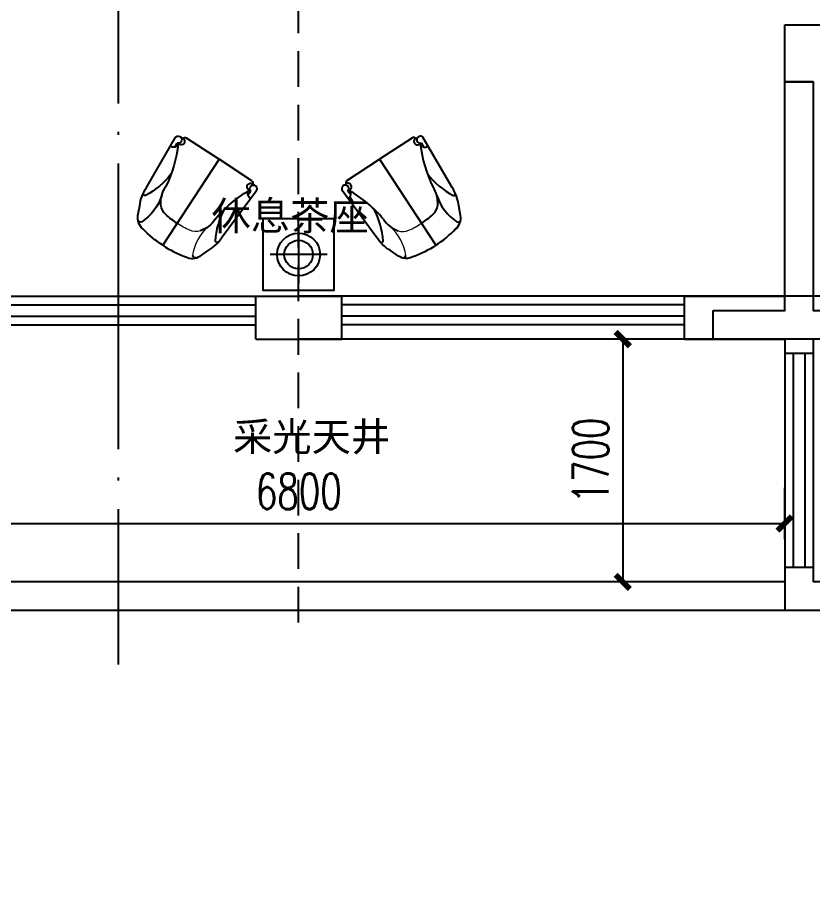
# Model space of a CAD drawing. Header units: millimetres. Extents: x 1337745 to 1642153, y -192803 to 266425.
# Drawn here: x 1459545 to 1465112, y 85308 to 91508 of the extents above; entities that cross this region are included whole.
import ezdxf
from ezdxf.enums import TextEntityAlignment as Align

# ---------------------------------------------------------------- set-up
doc = ezdxf.new("R2010")
doc.units = ezdxf.units.MM
doc.header["$LTSCALE"] = 1000
doc.header["$MEASUREMENT"] = 0
for name, pattern in [('DOTE', [2.42, 2, -0.2, 0.02, -0.2]), ('HIDDEN', [0.375, 0.25, -0.125]), ('HIDDEN2', [4.7625, 3.175, -1.5875])]:
    doc.linetypes.add(name, pattern=pattern)
for name, color, linetype in [('A-PUB_DIM', 3, 'Continuous'), ('DOTE', 16, 'DOTE'), ('IE-FURN', 33, 'Continuous'), ('REF', 8, 'HIDDEN2'), ('WALL', 2, 'Continuous'), ('WALL1', 51, 'Continuous'), ('WINDOW', 4, 'Continuous'), ('剪力墙', 6, 'Continuous'), ('家具粗线', 7, 'Continuous'), ('文字标注', 255, 'Continuous'), ('砖墙', 30, 'Continuous')]:
    doc.layers.add(name, color=color, linetype=linetype)
doc.styles.add('_TCH_DIM_T3', font='SIMPLEX', dxfattribs={"width": 0.705882, "bigfont": 'GBCBIG'})
doc.styles.add('DIM_FONT', font='SIMPLEX', dxfattribs={"width": 0.7, "bigfont": 'GBCBIG'})
doc.styles.add('黑体', font='SIMHEI.TTF')
doc.dimstyles.new('_TCH_ARCH&&100', dxfattribs={"dimtxt": 250, "dimasz": 100, "dimexe": 250, "dimexo": 300, "dimgap": 100, "dimtad": 1, "dimdec": 0, "dimzin": 0, "dimdsep": 46, "dimtxsty": 'DIM_FONT', "dimblk": 'ARCHTICK', "dimcen": 0.09, "dimclrt": 7, "dimazin": 2, "dimtfac": 1, "dimtdec": 0, "dimtix": 1, "dimtmove": 2, "dimatfit": 3, "dimfxl": 1, "dimtolj": 1, "dimtzin": 0, "dimarcsym": 0})
doc.dimstyles.new('_TCH_ARCH&&50', dxfattribs={"dimtxt": 148.75, "dimasz": 50, "dimexe": 125, "dimexo": 150, "dimgap": 50, "dimtad": 1, "dimdec": 0, "dimzin": 0, "dimdsep": 46, "dimtxsty": '_TCH_DIM_T3', "dimblk": 'ARCHTICK', "dimcen": 0.09, "dimclrt": 7, "dimazin": 2, "dimtfac": 1, "dimtdec": 0, "dimtix": 1, "dimtmove": 2, "dimatfit": 3, "dimfxl": 1, "dimtolj": 1, "dimtzin": 0, "dimarcsym": 0})

# ---------------------------------------------------------------- blocks, each defined once
blk = doc.blocks.new('_ArchTick')
at = {"color": 0, "linetype": 'ByBlock', "const_width": 0.4}
blk.add_lwpolyline([(-0.5, -0.5), (0.5, 0.5)], dxfattribs=at)
blk = doc.blocks.new('*D49')
at = {"layer": 'A-PUB_DIM', "color": 0, "lineweight": -2, "transparency": 16777216}
for p, q in [((2969090, -686126), (2969126.4, -685804.7)), ((2969189.4, -686137.3), (2969225.8, -685815.9)), ((2969112.4, -685928.9), (2969211.7, -685940.1))]:
    blk.add_line(p, q, dxfattribs=at)
at = {"layer": 'Defpoints', "color": 0, "transparency": 16777216}
for p in [(2969211.7, -685940.1), (2969073.2, -686275.1), (2969172.5, -686286.3)]:
    blk.add_point(p, dxfattribs=at)
at = {"layer": 'A-PUB_DIM', "color": 0, "lineweight": -2, "transparency": 16777216, "xscale": 50, "yscale": 50, "zscale": 50}
for p, rotation in [((2969112.4, -685928.9), 173.5415813661932), ((2969211.7, -685940.1), 353.5415813661932)]:
    blk.add_blockref('_ArchTick', p, dxfattribs=dict(at, rotation=rotation))
at = {"layer": 'A-PUB_DIM', "color": 7, "transparency": 16777216, "insert": (2968953.9, -685772.6), "char_height": 148.75, "attachment_point": 5, "rotation": 353.54158, "style": '_TCH_DIM_T3'}
blk.add_mtext('\\A1;100', dxfattribs=at)
blk = doc.blocks.new('*D50')
at = {"layer": 'A-PUB_DIM', "color": 0, "lineweight": -2, "transparency": 16777216}
for p, q in [((2969189.4, -686137.3), (2969225.8, -685815.9)), ((2969211.7, -685940.1), (2970006.6, -686030.1)), ((2969984.3, -686227.3), (2970020.7, -685905.9))]:
    blk.add_line(p, q, dxfattribs=at)
at = {"layer": 'Defpoints', "color": 0, "transparency": 16777216}
for p in [(2970006.6, -686030.1), (2969172.5, -686286.3), (2969967.4, -686376.3)]:
    blk.add_point(p, dxfattribs=at)
at = {"layer": 'A-PUB_DIM', "color": 0, "lineweight": -2, "transparency": 16777216, "xscale": 50, "yscale": 50, "zscale": 50}
for p, rotation in [((2969211.7, -685940.1), 173.5415813662123), ((2970006.6, -686030.1), 353.5415813662123)]:
    blk.add_blockref('_ArchTick', p, dxfattribs=dict(at, rotation=rotation))
at = {"layer": 'A-PUB_DIM', "color": 7, "transparency": 16777216, "insert": (2969623.2, -685861.5), "char_height": 148.75, "attachment_point": 5, "rotation": 353.54158, "style": '_TCH_DIM_T3'}
blk.add_mtext('\\A1;800', dxfattribs=at)
blk = doc.blocks.new('*D51')
at = {"layer": 'A-PUB_DIM', "color": 0, "lineweight": -2, "transparency": 16777216}
for p, q in [((2969984.3, -686227.3), (2970020.7, -685905.9)), ((2970083.7, -686238.5), (2970120.1, -685917.1)), ((2970006.6, -686030.1), (2969957, -686024.5)), ((2970006.6, -686030.1), (2970106, -686041.4)), ((2970106, -686041.4), (2970155.7, -686047))]:
    blk.add_line(p, q, dxfattribs=at)
at = {"layer": 'Defpoints', "color": 0, "transparency": 16777216}
for p in [(2970106, -686041.4), (2969967.4, -686376.3), (2970066.8, -686387.6)]:
    blk.add_point(p, dxfattribs=at)
at = {"layer": 'A-PUB_DIM', "color": 0, "lineweight": -2, "transparency": 16777216, "xscale": 50, "yscale": 50, "zscale": 50}
for p, rotation in [((2970006.6, -686030.1), 353.5415813663083), ((2970106, -686041.4), 173.5415813663083)]:
    blk.add_blockref('_ArchTick', p, dxfattribs=dict(at, rotation=rotation))
at = {"layer": 'A-PUB_DIM', "color": 7, "transparency": 16777216, "insert": (2970070.3, -685912.1), "char_height": 148.75, "attachment_point": 5, "rotation": 353.54158, "style": '_TCH_DIM_T3'}
blk.add_mtext('\\A1;100', dxfattribs=at)
blk = doc.blocks.new('*D52')
at = {"layer": 'A-PUB_DIM', "color": 0, "lineweight": -2, "transparency": 16777216}
for p, q in [((2970083.7, -686238.5), (2970120.1, -685917.1)), ((2970106, -686041.4), (2971596.5, -686210.1)), ((2971574.2, -686407.2), (2971610.5, -686085.9))]:
    blk.add_line(p, q, dxfattribs=at)
at = {"layer": 'Defpoints', "color": 0, "transparency": 16777216}
for p in [(2971596.5, -686210.1), (2970066.8, -686387.6), (2971557.3, -686556.3)]:
    blk.add_point(p, dxfattribs=at)
at = {"layer": 'A-PUB_DIM', "color": 0, "lineweight": -2, "transparency": 16777216, "xscale": 50, "yscale": 50, "zscale": 50}
for p, rotation in [((2970106, -686041.4), 173.5415813662086), ((2971596.5, -686210.1), 353.5415813662086)]:
    blk.add_blockref('_ArchTick', p, dxfattribs=dict(at, rotation=rotation))
at = {"layer": 'A-PUB_DIM', "color": 7, "transparency": 16777216, "insert": (2970865.2, -686002.1), "char_height": 148.75, "attachment_point": 5, "rotation": 353.54158, "style": '_TCH_DIM_T3'}
blk.add_mtext('\\A1;1500', dxfattribs=at)
blk = doc.blocks.new('*D53')
at = {"layer": 'A-PUB_DIM', "color": 0, "lineweight": -2, "transparency": 16777216}
for p, q in [((2971574.2, -686407.2), (2971610.5, -686085.9)), ((2971772.9, -686429.7), (2971809.3, -686108.4)), ((2971596.5, -686210.1), (2971795.2, -686232.6))]:
    blk.add_line(p, q, dxfattribs=at)
at = {"layer": 'Defpoints', "color": 0, "transparency": 16777216}
for p in [(2971795.2, -686232.6), (2971557.3, -686556.3), (2971756, -686578.8)]:
    blk.add_point(p, dxfattribs=at)
at = {"layer": 'A-PUB_DIM', "color": 0, "lineweight": -2, "transparency": 16777216, "xscale": 50, "yscale": 50, "zscale": 50}
for p, rotation in [((2971596.5, -686210.1), 173.5415813662357), ((2971795.2, -686232.6), 353.5415813662357)]:
    blk.add_blockref('_ArchTick', p, dxfattribs=dict(at, rotation=rotation))
at = {"layer": 'A-PUB_DIM', "color": 7, "transparency": 16777216, "insert": (2971709.8, -686097.7), "char_height": 148.75, "attachment_point": 5, "rotation": 353.54158, "style": '_TCH_DIM_T3'}
blk.add_mtext('\\A1;200', dxfattribs=at)
blk = doc.blocks.new('*D54')
at = {"layer": 'A-PUB_DIM', "color": 0, "lineweight": -2, "transparency": 16777216}
for p, q in [((2971772.9, -686429.7), (2971809.3, -686108.4)), ((2971872.3, -686441), (2971908.6, -686119.6)), ((2971795.2, -686232.6), (2971745.5, -686226.9)), ((2971795.2, -686232.6), (2971894.6, -686243.8)), ((2971894.6, -686243.8), (2971944.3, -686249.4))]:
    blk.add_line(p, q, dxfattribs=at)
at = {"layer": 'Defpoints', "color": 0, "transparency": 16777216}
for p in [(2971894.6, -686243.8), (2971756, -686578.8), (2971855.4, -686590)]:
    blk.add_point(p, dxfattribs=at)
at = {"layer": 'A-PUB_DIM', "color": 0, "lineweight": -2, "transparency": 16777216, "xscale": 50, "yscale": 50, "zscale": 50}
for p, rotation in [((2971795.2, -686232.6), 353.5415813662057), ((2971894.6, -686243.8), 173.5415813662057)]:
    blk.add_blockref('_ArchTick', p, dxfattribs=dict(at, rotation=rotation))
at = {"layer": 'A-PUB_DIM', "color": 7, "transparency": 16777216, "insert": (2971829.4, -686374.8), "char_height": 148.75, "attachment_point": 5, "rotation": 353.54158, "style": '_TCH_DIM_T3'}
blk.add_mtext('\\A1;100', dxfattribs=at)
blk = doc.blocks.new('*D55')
at = {"layer": 'A-PUB_DIM', "color": 0, "lineweight": -2, "transparency": 16777216}
for p, q in [((2971872.3, -686441), (2971908.6, -686119.6)), ((2971894.6, -686243.8), (2972788.9, -686345.1)), ((2972766.6, -686542.2), (2972802.9, -686220.8))]:
    blk.add_line(p, q, dxfattribs=at)
at = {"layer": 'Defpoints', "color": 0, "transparency": 16777216}
for p in [(2972788.9, -686345.1), (2971855.4, -686590), (2972749.7, -686691.3)]:
    blk.add_point(p, dxfattribs=at)
at = {"layer": 'A-PUB_DIM', "color": 0, "lineweight": -2, "transparency": 16777216, "xscale": 50, "yscale": 50, "zscale": 50}
for p, rotation in [((2971894.6, -686243.8), 173.5415813662135), ((2972788.9, -686345.1), 353.5415813662135)]:
    blk.add_blockref('_ArchTick', p, dxfattribs=dict(at, rotation=rotation))
at = {"layer": 'A-PUB_DIM', "color": 7, "transparency": 16777216, "insert": (2972355.7, -686170.9), "char_height": 148.75, "attachment_point": 5, "rotation": 353.54158, "style": '_TCH_DIM_T3'}
blk.add_mtext('\\A1;900', dxfattribs=at)
blk = doc.blocks.new('*D56')
at = {"layer": 'A-PUB_DIM', "color": 0, "lineweight": -2, "transparency": 16777216}
for p, q in [((2972766.6, -686542.2), (2972802.9, -686220.8)), ((2972865.9, -686553.5), (2972902.3, -686232.1)), ((2972788.9, -686345.1), (2972888.2, -686356.3))]:
    blk.add_line(p, q, dxfattribs=at)
at = {"layer": 'Defpoints', "color": 0, "transparency": 16777216}
for p in [(2972888.2, -686356.3), (2972749.7, -686691.3), (2972849, -686702.5)]:
    blk.add_point(p, dxfattribs=at)
at = {"layer": 'A-PUB_DIM', "color": 0, "lineweight": -2, "transparency": 16777216, "xscale": 50, "yscale": 50, "zscale": 50}
for p, rotation in [((2972788.9, -686345.1), 173.5415813661332), ((2972888.2, -686356.3), 353.5415813661332)]:
    blk.add_blockref('_ArchTick', p, dxfattribs=dict(at, rotation=rotation))
at = {"layer": 'A-PUB_DIM', "color": 7, "transparency": 16777216, "insert": (2973077.6, -686239.4), "char_height": 148.75, "attachment_point": 5, "rotation": 353.54158, "style": '_TCH_DIM_T3'}
blk.add_mtext('\\A1;100', dxfattribs=at)
blk = doc.blocks.new('A$C71264A39')
at = {"layer": '剪力墙', "color": 6}
blk.add_lwpolyline([(-80850, 2100), (-80350, 2100), (-80350, 3700), (-80150, 3700), (-80150, 2100), (-79450, 2100), (-79450, 1900), (-80850, 1900), (-80850, 2100)], dxfattribs=at)
blk = doc.blocks.new('fsxxxx')
at = {"layer": 'IE-FURN'}
for p in [(-163.4, 753.3), (-624.1, 452.3)]:
    blk.add_line(p, (-393.8, 602.8), dxfattribs=at)
at = {"layer": 'IE-FURN', "color": 8}
blk.add_line((-393.8, 602.8), (0, 0), dxfattribs=at)
at = {"layer": 'IE-FURN'}
for points in [[(0, 0, 0.055738), (138.6, 114.4, 0.270993), (173.4, 209.2), (161.2, 276.7, 0.111969), (113.5, 405.4), (-87.8, 753.7)], [(0, 0, -0.055738), (-160.4, -80.9, -0.270993), (-261.2, -74.7), (-318.2, -36.5, -0.111969), (-416.9, 58.9), (-654.9, 383.2)]]:
    blk.add_lwpolyline(points, format="xyb", dxfattribs=at)
for points in [[(-84.1, 687.4), (-100.8, 716.3)], [(-595.7, 353.2), (-615.4, 380.1)]]:
    blk.add_lwpolyline(points, dxfattribs=at)
for centre, radius, start, end in [((-156, 737.6), 17.4, 36.36293, 115.38675), ((-128.4, 727.1), 25, 123.15386, 223.16218), ((-163.2, 801.8), 58, 291.45449, 314.85322), ((-108.7, 740), 25, 27.14992, 288.53467), ((-129.2, 728.9), 25.8, 227.22074, 295.25523), ((-144.9, 772.3), 71.9, 291.87669, 308.17951), ((-77.1, 720.5), 33.6, 197.93281, 312.87957), ((-612.7, 439.2), 17.4, 130.92096, 209.94478), ((-614.3, 409.8), 25, 23.14553, 123.15386), ((-633.9, 396.9), 25, 317.77304, 219.1578), ((-668.7, 471.6), 58, 291.45449, 314.85322), ((-628.8, 360.1), 33.6, 293.42814, 48.3749), ((-649, 443.1), 71.9, 298.1282, 314.43102), ((-615.6, 411.2), 25.8, 311.05248, 19.08697)]:
    blk.add_arc(centre, radius, start, end, dxfattribs=at)
at = {"layer": 'IE-FURN', "color": 8}
for centre, radius, start, end in [((804.8, 816), 919.9, 186.60677, 206.25808), ((367.6, 827.1), 537.5, 217.41795, 242.67064), ((-1070.6, -409.1), 919.9, 40.04963, 59.70094), ((-186.9, 297.8), 200.4, 355.42525, 33.69688), ((337.1, 455.6), 347.1, 198.03262, 237.35025), ((124.7, 360.9), 12, 251.29203, 16.6444), ((-905.1, -4.3), 537.5, 3.63708, 28.88976), ((-86.8, 289.8), 100, 311.39615, 355.42525), ((-482.6, 738.8), 698.5, 303.15386, 311.39615), ((-197.6, 290.8), 200.4, 212.61083, 250.88247), ((154, 184.2), 21.2, 258.67923, 339.40068), ((-380.5, 30.8), 12, 229.66331, 355.01568), ((-230.5, -67), 21.2, 266.90704, 347.62848)]:
    blk.add_arc(centre, radius, start, end, dxfattribs=at)
at = {"layer": '家具粗线', "color": 252, "lineweight": 5}
for centre, radius, start, end in [((-552.7, -125.6), 347.1, 8.95746, 48.27509), ((-482.6, 738.8), 698.5, 294.91156, 303.15386), ((-230.5, 196), 100, 250.88247, 294.91156)]:
    blk.add_arc(centre, radius, start, end, dxfattribs=at)
blk = doc.blocks.new('A$C7F2562B0')
at = {"layer": 'IE-FURN', "elevation": 0}
blk.add_lwpolyline([(-1562.2, -4657.8), (-2062.2, -4657.8), (-2062.2, -5157.8), (-1562.2, -5157.8)], close=True, dxfattribs=at)
at = {"layer": 'IE-FURN', "color": 8, "elevation": 0}
for points in [[(-1812.2, -4707.8), (-1812.2, -5107.8)], [(-1612.2, -4907.8), (-2012.2, -4907.8)]]:
    blk.add_lwpolyline(points, dxfattribs=at)
at = {"layer": 'IE-FURN'}
for radius in [150, 100]:
    blk.add_circle((-1812.2, -4907.8, 0), radius, dxfattribs=at)
at = {"layer": 'REF', "linetype": 'HIDDEN'}
blk.add_line((-1812.8, -7484.1), (-1812.8, 3600), dxfattribs=at)
at = {"layer": 'WALL'}
for p, q in [((1589.2, -3299.9), (2489.2, -3299.9)), ((1589.2, -3700), (1589.2, -3299.9))]:
    blk.add_line(p, q, dxfattribs=at)
at = {"layer": 'IE-FURN', "xscale": -1.000000000000001, "rotation": 359.9999999999948}
blk.add_blockref('fsxxxx', (-2762.8, -4843.4, 0), dxfattribs=at)
at = {"layer": 'IE-FURN', "extrusion": (0, 0, -1), "xscale": -1.000000000000001, "zscale": -1.000000000000001, "rotation": 4.975977799149668e-12}
blk.add_blockref('fsxxxx', (851.9, -4843.4, 0), dxfattribs=at)
blk = doc.blocks.new('*D322')
at = {"layer": 'Defpoints', "color": 0}
for p in [(1464911.8, 87967), (1458111.8, 87558.2, 0), (1464911.8, 87558.2, 0)]:
    blk.add_point(p, dxfattribs=at)
at = {"layer": '砖墙', "color": 0, "lineweight": -2}
for p, q in [((1458111.8, 87858.2), (1458111.8, 88217)), ((1464911.8, 87858.2), (1464911.8, 88217)), ((1458111.8, 87967), (1464911.8, 87967))]:
    blk.add_line(p, q, dxfattribs=at)
at = {"layer": '砖墙', "color": 0, "lineweight": -2, "xscale": 100, "yscale": 100, "zscale": 100, "rotation": 180}
blk.add_blockref('_ArchTick', (1458111.8, 87967), dxfattribs=at)
at = {"layer": '砖墙', "color": 0, "lineweight": -2, "xscale": 100, "yscale": 100, "zscale": 100}
blk.add_blockref('_ArchTick', (1464911.8, 87967), dxfattribs=at)
at = {"layer": '砖墙', "color": 7, "insert": (1461511.8, 88192), "char_height": 250, "attachment_point": 5, "style": 'DIM_FONT'}
blk.add_mtext('\\A1;6800', dxfattribs=at)
blk = doc.blocks.new('*D323')
at = {"layer": 'Defpoints', "color": 0}
for p in [(1464211.8, 89258.2, 0), (1463778.8, 87558.2), (1464211.8, 87558.2, 0)]:
    blk.add_point(p, dxfattribs=at)
at = {"layer": '砖墙', "color": 0, "lineweight": -2}
for p, q in [((1463911.8, 89258.2), (1463528.8, 89258.2)), ((1463778.8, 89258.2), (1463778.8, 87558.2)), ((1463911.8, 87558.2), (1463528.8, 87558.2))]:
    blk.add_line(p, q, dxfattribs=at)
at = {"layer": '砖墙', "color": 0, "lineweight": -2, "xscale": 100, "yscale": 100, "zscale": 100}
for p, rotation in [((1463778.8, 89258.2), 90), ((1463778.8, 87558.2), 270)]:
    blk.add_blockref('_ArchTick', p, dxfattribs=dict(at, rotation=rotation))
at = {"layer": '砖墙', "color": 7, "insert": (1463553.8, 88408.2), "char_height": 250, "attachment_point": 5, "rotation": 90, "style": 'DIM_FONT'}
blk.add_mtext('\\A1;1700', dxfattribs=at)

msp = doc.modelspace()

# ---------------------------------------------------------------- linework, layer by layer
at = {"layer": 'DOTE'}
msp.add_line((1460247.5, 199388.6, 0), (1460247.5, 86979.4, 0), dxfattribs=at)
at = {"layer": 'WALL'}
for p, q in [((1469511.8, 89558.2, 0), (1461511.8, 89558.2, 0)), ((1469211.8, 89258.2, 0), (1461511.8, 89258.2, 0))]:
    msp.add_line(p, q, dxfattribs=at)
at = {"layer": '砖墙', "linetype": 'ByBlock'}
for p, q in [((1465111.8, 91058.2, 0), (1464911.8, 91058.2, 0)), ((1464911.8, 91058.2, 0), (1465111.8, 91058.2, 0)), ((1465111.8, 91058.2, 0), (1464911.8, 91058.2, 0)), ((1464911.8, 91058.2, 0), (1465111.8, 91058.2, 0))]:
    msp.add_line(p, q, dxfattribs=at)

# ---------------------------------------------------------------- block references
at = {"layer": 'WALL1'}
msp.add_blockref('A$C71264A39', (1545261.8, 87358.2, 0), dxfattribs=at)

# ---------------------------------------------------------------- dimensions: what is measured, and where the dimension line sits
at = {"layer": 'A-PUB_DIM'}
for base, p1, p2, angle, picture, middle in [((1492954.1, 152209.7, 0), (1492854.1, 151861.3, 0), (1492954.1, 151861.3, 0), 360, '*D49', (1492679.1, 152347.2, 0)), ((1493754.1, 152209.7, 0), (1492954.1, 151861.3, 0), (1493754.1, 151861.3, 0), 0, '*D50', (1493354.1, 152334.1, 0)), ((1493854.1, 152209.7, 0), (1493754.1, 151861.3, 0), (1493854.1, 151861.3, 0), 0, '*D51', (1493804.1, 152334.1, 0)), ((1495354.1, 152209.7, 0), (1493854.1, 151861.3, 0), (1495354.1, 151861.3, 0), 360, '*D52', (1494604.1, 152334.1, 0)), ((1495554.1, 152209.7, 0), (1495354.1, 151861.3, 0), (1495554.1, 151861.3, 0), 0, '*D53', (1495454.1, 152334.1, 0)), ((1496554.1, 152209.7, 0), (1495654.1, 151861.3, 0), (1496554.1, 151861.3, 0), 360, '*D55', (1496104.1, 152334.1, 0)), ((1496654.1, 152209.7, 0), (1496554.1, 151861.3, 0), (1496654.1, 151861.3, 0), 360, '*D56', (1496829.1, 152347.2, 0)), ((1495654.1, 152209.7, 0), (1495554.1, 151861.3, 0), (1495654.1, 151861.3, 0), 0, '*D54', (1495604.1, 152072.2, 0))]:
    dim = msp.add_linear_dim(base=base, p1=p1, p2=p2, angle=angle, dimstyle='_TCH_ARCH&&50', dxfattribs=at)
    dim.commit()
    dim.dimension.update_dxf_attribs({"geometry": picture, "text_midpoint": middle, "dimtype": 129, "insert": (-1534570.3, 499813.5)})

# ---------------------------------------------------------------- next in the draw order: block references
at = {"layer": '砖墙'}
msp.add_blockref('A$C7F2562B0', (1463322.6, 94758.1, 0), dxfattribs=at)

# ---------------------------------------------------------------- next in the draw order: linework, layer by layer
at = {"layer": 'WALL'}
for p, q in [((1461211.8, 89558.2, 0), (1461311.8, 89558.2, 0)), ((1461211.8, 89258.2, 0), (1461211.8, 89558.2, 0)), ((1461311.8, 89558.2, 0), (1461811.8, 89558.2, 0)), ((1461811.8, 89258.2, 0), (1461811.8, 89558.2, 0)), ((1464211.8, 89558.2, 0), (1464911.8, 89558.2, 0)), ((1464211.8, 89258.2, 0), (1464211.8, 89558.2, 0)), ((1461211.8, 89258.2, 0), (1461311.8, 89258.2, 0)), ((1461311.8, 89258.2, 0), (1461811.8, 89258.2, 0)), ((1464211.8, 89258.2, 0), (1464911.8, 89258.2, 0)), ((1464911.8, 89258.2, 0), (1464911.8, 89158.2, 0)), ((1465111.8, 89258.2, 0), (1465111.8, 89158.2, 0)), ((1465111.8, 89158.2, 0), (1464911.8, 89158.2, 0)), ((1464911.8, 87658.2, 0), (1464911.8, 87358.2, 0)), ((1465111.8, 87658.2, 0), (1464911.8, 87658.2, 0)), ((1465111.8, 87658.2, 0), (1465111.8, 87558.2, 0)), ((1464911.8, 87558.2, 0), (1458111.8, 87558.2, 0)), ((1469211.8, 87558.2, 0), (1465111.8, 87558.2, 0)), ((1464911.8, 87358.2, 0), (1457911.8, 87358.2, 0)), ((1469211.8, 87358.2, 0), (1464911.8, 87358.2, 0))]:
    msp.add_line(p, q, dxfattribs=at)
at = {"layer": 'WINDOW'}
for p, q in [((1458811.8, 89558.2, 0), (1461211.8, 89558.2, 0)), ((1464211.8, 89558.2, 0), (1461811.8, 89558.2, 0)), ((1458811.8, 89498.2, 0), (1461211.8, 89498.2, 0)), ((1464211.8, 89498.2, 0), (1461811.8, 89498.2, 0)), ((1458811.8, 89418.2, 0), (1461211.8, 89418.2, 0)), ((1464211.8, 89418.2, 0), (1461811.8, 89418.2, 0)), ((1458811.8, 89358.2, 0), (1461211.8, 89358.2, 0)), ((1464211.8, 89358.2, 0), (1461811.8, 89358.2, 0)), ((1464911.8, 89158.2, 0), (1464911.8, 87658.2, 0)), ((1464971.8, 89158.2, 0), (1464971.8, 87658.2, 0)), ((1465051.8, 89158.2, 0), (1465051.8, 87658.2, 0)), ((1465111.8, 89158.2, 0), (1465111.8, 87658.2, 0))]:
    msp.add_line(p, q, dxfattribs=at)

# ---------------------------------------------------------------- next in the draw order: texts
at = {"layer": '文字标注', "color": 0, "ltscale": 0.3, "style": '黑体'}
for s, p in [('休息茶座', (1461451.3, 90126.3, 0)), ('采光天井', (1461601.3, 88577.9))]:
    msp.add_text(s, height=201.6, rotation=360, dxfattribs=at).set_placement(p, align=Align.MIDDLE)

# ---------------------------------------------------------------- next in the draw order: dimensions: what is measured, and where the dimension line sits
at = {"layer": '砖墙'}
for p1, p2, distance, picture, middle in [((1464211.8, 89258.2, 0), (1464211.8, 87558.2, 0), -433, '*D323', (1463553.8, 88408.2)), ((1458111.8, 87558.2, 0), (1464911.8, 87558.2, 0), 408.9, '*D322', (1461511.8, 88192))]:
    dim = msp.add_aligned_dim(p1=p1, p2=p2, distance=distance, dimstyle='_TCH_ARCH&&100', dxfattribs=at)
    dim.commit()
    dim.dimension.update_dxf_attribs({"geometry": picture, "text_midpoint": middle})

doc.saveas('drawing.dxf')
